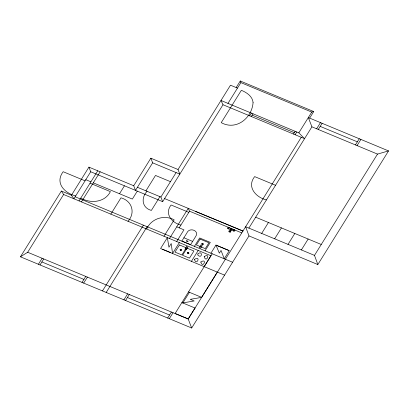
<?xml version="1.0" encoding="UTF-8"?>
<svg xmlns="http://www.w3.org/2000/svg" width="409" height="409" viewBox="0 0 409 409"><rect width="100%" height="100%" fill="white"/><g stroke="black" fill="none" stroke-linecap="round" stroke-linejoin="round"><path stroke-width="0.61" d="M192.639 241.407L195.522 236.724C200.103 230.584 189.157 226.76 186.816 233.104L181.872 241.039L190.604 244.669L192.634 241.407L183.907 237.777M388.55 150.921L377.502 154.096L311.919 126.826L308.33 117.567L388.55 150.921L317.844 264.546L314.485 255.374L245.62 226.739L248.984 235.911L191.678 328.003L20.45 256.806L61.37 191.049L71.437 195.236L73.906 198.774L90.721 171.754L88.927 167.128L71.437 195.236M20.45 256.806L27.674 252.266L63.62 194.5L61.37 191.049M38.39 264.265L42.117 258.273M79.024 200.906L97.761 170.798M40.031 264.945L43.758 258.953M81.427 201.903L100.159 171.795M119.51 193.738L124.443 185.819M110.824 214.127L120.972 197.823C131.979 200.819 135.727 212.767 128.037 221.284M152.639 162.833L135.497 190.374L133.707 185.747L150.844 158.201L178.027 169.505L179.822 174.132L152.639 162.833L150.844 158.201M137.281 191.156L132.352 199.081L93.288 182.838M82.035 282.409L85.757 276.423M83.666 283.094L87.398 277.103M145.931 190.829L155.502 175.451L170.461 181.668M147.076 191.305C140.788 197.813 141.938 207.905 151.361 210.425L159.934 196.652M102.48 290.911L143.395 225.16M223.002 104.745L304.557 138.656L298.826 132.843L220.983 100.476L223.002 104.745L162.68 201.678L160.89 197.046L176.11 172.588M178.027 169.505L230.492 85.2L237.481 88.104M106.192 292.455L147.112 226.704M146.667 229.03C151.218 218.503 164.208 214.485 174.183 219.843L163.983 236.228M236.167 87.562L240.252 80.997L313.729 111.55L309.644 118.114M227.971 103.385L240.891 82.623L240.252 80.997M123.912 299.828L127.644 293.836M125.553 300.508L129.28 294.516M169.474 238.513L188.232 208.37L242.905 231.1M179.178 227.849L189.541 211.197L188.232 208.37L164.607 198.59M249.638 115.819L251.331 113.094M251.274 116.499L252.972 113.774M176.683 241.509L183.948 229.832L176.744 226.837M179.326 242.609L172.552 253.498L171.207 243.554L168.948 247.184L167.358 237.634L160.584 248.524L224.577 275.134M194.423 246.351L199.638 237.966L210.298 242.399L205.083 250.783M191.432 261.341L198.196 250.477M167.68 318.023L171.407 312.031M169.316 318.703L173.043 312.716M210.896 253.222L215.972 245.068L229.321 250.615L224.244 258.774L221.039 250.426L219.331 253.171L215.972 245.068M204.147 266.627L210.906 255.758M212.225 253.774L175.124 313.468L188.227 318.913L195.001 308.023M228.099 228.738L228.784 227.629M182.803 302.951L189.433 292.297M231.233 228.646L230.262 230.211L228.943 231.116L229.06 231.811L229.976 232.189L230.732 231.862L230.85 230.456L231.821 228.892M293.468 134.04L295.16 131.32M233.559 231.008L234.27 229.909M295.104 134.725L296.801 132M298.826 132.843L311.745 112.081L313.729 111.55M201.632 297.369L217.327 272.149M191.678 328.003L188.196 319.015L301.28 137.291M248.897 228.099L311.919 126.826M316.638 128.789L320.477 122.618M318.274 129.469L322.113 123.298M261.683 233.416L268.437 222.501M274.659 238.815L281.438 227.92M288.023 244.367L294.797 233.478M355.431 144.919L359.271 138.748M357.067 145.599L360.907 139.428M301.382 249.925L308.161 239.025M314.485 255.374L377.502 154.096M182.736 302.921L194.173 300.973L190.246 299.337L201.663 297.379L188.529 291.919M195.441 211.366L242.997 230.957M240.891 82.623L311.745 112.081M320.196 126.386L357.348 141.831M252.123 115.139L294.311 132.68M275.538 185.287L254.654 176.606C246.489 186.928 255.881 197.409 266.428 199.924M255.681 217.199L321.264 244.475M88.927 167.128L133.707 185.747M137.419 187.291L160.89 197.046M189.541 211.197L241.775 232.915M248.984 235.911L317.844 264.546M188.815 212.363L171.095 204.996C164.167 213.743 171.836 222.869 180.911 225.068M230.543 229.756L227.399 228.447L228.089 227.338L234.986 230.211L234.301 231.315L231.131 230.001M90.686 171.754L162.68 201.678M230.328 230.098L230.916 230.344M85.757 179.679L90.9 181.816M85.072 180.829L63.155 171.714C54.653 182.987 64.51 193.022 75.655 195.962M90.057 183.176L110.404 191.637C104.816 202.593 90.599 203.759 80.778 198.089M216.519 245.395L228.667 250.446M75.149 196.78L232.593 262.246M63.62 194.5L210.983 255.773M162.618 249.28L170.563 252.583M181.898 302.573L195.032 308.033M27.674 252.266L188.196 319.015M41.892 261.949L83.896 279.413M127.414 297.512L169.546 315.027M253.084 102.46C252.082 117.92 236.341 130.946 221.233 122.654L241.366 90.302C246.647 92.485 252.455 96.248 253.084 102.46M197.849 253.953L197.808 255.047C202.383 259.659 202.741 249.567 197.849 253.953M204.198 256.591C206.064 263.923 211.233 252.169 204.198 256.591M194.474 259.372C196.34 266.704 201.514 254.95 194.474 259.372M200.824 262.011C202.69 269.342 207.864 257.593 200.824 262.011M179.433 244.955L174.986 252.102L181.877 254.965L186.325 247.818L179.433 244.955M180.118 249.5L180.282 250.512L181.075 250.605L181.647 250.139L181.069 249.239L180.118 249.5M180.415 249.684L180.66 250.328L181.289 250.047L181.115 249.602L180.415 249.684M186.734 240.661L186.392 241.213L187.777 241.791L188.12 241.238L186.734 240.661M186.581 246.673L185.001 249.214L186.31 249.756L187.895 247.215L186.581 246.673M187.036 248.14L182.588 255.282L189.474 258.151L193.922 251.003L187.036 248.14M187.486 252.568L187.358 253.222L187.92 253.687L189.014 253.202L188.442 252.307L187.486 252.568M187.782 252.752L188.033 253.391L188.656 253.115L188.329 252.604L187.782 252.752M200.067 239.076L196.402 244.96L205.287 248.652L208.948 242.767L200.067 239.076M200.988 245.001L199.408 247.542L200.717 248.089L202.297 245.548L200.988 245.001M201.857 243.636L202.02 244.648L202.813 244.74L203.385 244.27L203.084 243.488L201.857 243.636M202.153 243.82L202.251 244.398L203.028 244.183L202.854 243.738L202.153 243.82M228.83 228.222L228.437 228.191L228.83 228.222M233.636 230.216L233.897 230.461L233.636 230.216M230.737 231.826C229.285 232.43 227.593 229.853 230.737 231.826"/></g></svg>
